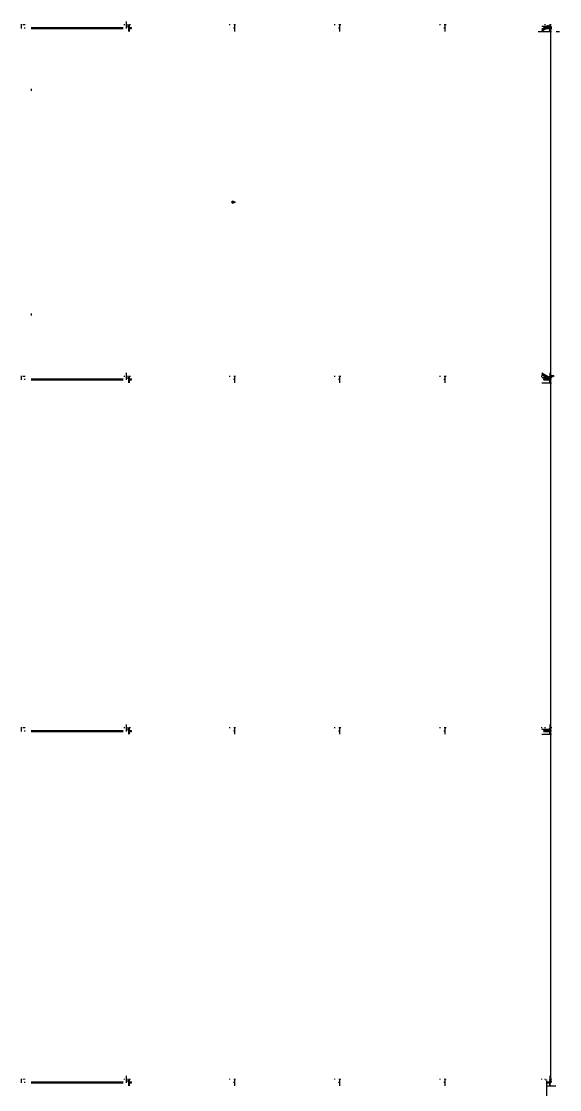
# Model space of a CAD drawing. Header units: inches. Extents: x -37 to 842, y -205 to 94.
# Drawn here: x 17.86 to 20.92, y -156.51 to -150.43 of the extents above; entities that cross this region are included whole.
import ezdxf

# ---------------------------------------------------------------- set-up
doc = ezdxf.new("R2010")
doc.units = ezdxf.units.IN
doc.header["$MEASUREMENT"] = 0
doc.linetypes.add('HIDDEN', pattern=[19.05, 12.7, -6.35])
doc.layers.add('Planta_coberta-HID', color=7, linetype='HIDDEN')

msp = doc.modelspace()

# ---------------------------------------------------------------- linework, layer by layer
at = {"layer": 'Planta_coberta-HID'}
for p, q in [((18.4607, -150.4703), (18.4607, -150.4303)), ((17.8624, -150.4703), (17.8624, -150.4471)), ((17.8659, -150.4521), (17.8659, -150.4471)), ((17.8772, -150.4521), (17.8772, -150.4471)), ((17.8822, -150.4521), (17.8822, -150.4471)), ((17.8822, -150.4703), (17.8822, -150.4653)), ((17.9173, -150.4653), (18.4406, -150.4653)), ((17.9173, -150.4703), (18.4406, -150.4703)), ((18.4488, -150.4521), (18.4488, -150.4471)), ((18.4643, -150.4653), (18.4643, -150.4471)), ((18.4736, -150.4871), (18.4736, -150.4521)), ((18.4756, -150.4521), (18.4756, -150.4471)), ((18.4756, -150.4653), (18.4891, -150.4653)), ((18.4772, -150.4871), (18.4772, -150.4471)), ((18.4806, -150.4521), (18.4806, -150.4471)), ((18.4806, -150.4703), (18.4891, -150.4703)), ((18.4891, -150.4703), (18.4891, -150.4653)), ((19.0472, -150.4521), (19.0472, -150.4471)), ((19.072, -150.4703), (19.072, -150.4653)), ((19.0739, -150.4521), (19.0739, -150.4471)), ((19.0755, -150.4871), (19.0755, -150.4471)), ((19.0789, -150.4521), (19.0789, -150.4471)), ((19.6455, -150.4521), (19.6455, -150.4471)), ((19.6703, -150.4703), (19.6703, -150.4653)), ((19.6722, -150.4521), (19.6722, -150.4471)), ((19.6738, -150.4871), (19.6738, -150.4471)), ((19.6772, -150.4521), (19.6772, -150.4471)), ((20.2438, -150.4521), (20.2438, -150.4471)), ((20.2686, -150.4703), (20.2686, -150.4653)), ((20.2706, -150.4521), (20.2706, -150.4471)), ((20.2722, -150.4871), (20.2722, -150.4471)), ((20.2756, -150.4521), (20.2756, -150.4471)), ((20.801, -150.4871), (20.8216, -150.4871)), ((20.8559, -150.4565), (20.822, -150.4755)), ((20.856, -150.4565), (20.822, -150.4755)), ((20.8562, -150.4565), (20.822, -150.4756)), ((20.8566, -150.4565), (20.822, -150.4759)), ((20.8572, -150.4565), (20.822, -150.4762)), ((20.8579, -150.4565), (20.822, -150.4765)), ((20.8587, -150.4565), (20.822, -150.477)), ((20.8597, -150.4565), (20.822, -150.4775)), ((20.8607, -150.4565), (20.822, -150.4781)), ((20.8615, -150.4567), (20.822, -150.4787)), ((20.822, -150.4571), (20.873, -150.4571)), ((20.8618, -150.4572), (20.822, -150.4794)), ((20.8621, -150.4577), (20.822, -150.4801)), ((20.8625, -150.4583), (20.822, -150.4808)), ((20.8628, -150.4588), (20.822, -150.4815)), ((20.8631, -150.4594), (20.822, -150.4822)), ((20.8633, -150.4599), (20.822, -150.4829)), ((20.8636, -150.4604), (20.822, -150.4836)), ((20.8639, -150.4609), (20.822, -150.4842)), ((20.8641, -150.4614), (20.822, -150.4848)), ((20.8643, -150.4618), (20.822, -150.4853)), ((20.8644, -150.4622), (20.822, -150.4858)), ((20.8646, -150.4625), (20.822, -150.4862)), ((20.8647, -150.4627), (20.822, -150.4865)), ((20.8647, -150.4629), (20.822, -150.4867)), ((20.8647, -150.463), (20.822, -150.4869)), ((20.8647, -150.4631), (20.822, -150.4869)), ((20.822, -150.4871), (20.865, -150.4871)), ((20.8339, -150.4703), (20.8339, -150.4653)), ((20.8339, -150.4653), (20.8689, -150.4653)), ((20.8339, -150.4703), (20.8739, -150.4703)), ((20.8422, -150.4521), (20.8422, -150.4471)), ((20.8598, -150.4544), (20.8599, -150.4545)), ((20.8599, -150.4544), (20.8598, -150.4544)), ((20.8599, -150.4629), (20.8598, -150.463)), ((20.8598, -150.463), (20.8599, -150.4631)), ((20.8598, -150.463), (20.877, -150.4726)), ((20.8599, -150.4545), (20.8599, -150.4547)), ((20.8599, -150.4547), (20.86, -150.455)), ((20.86, -150.4625), (20.8599, -150.4627)), ((20.8599, -150.4627), (20.8599, -150.4629)), ((20.8599, -150.4627), (20.877, -150.4722)), ((20.8599, -150.4629), (20.877, -150.4725)), ((20.8599, -150.4631), (20.86, -150.463)), ((20.8599, -150.4631), (20.8599, -150.4631)), ((20.8599, -150.4631), (20.877, -150.4726)), ((20.86, -150.455), (20.8601, -150.4553)), ((20.8601, -150.4622), (20.86, -150.4625)), ((20.86, -150.4625), (20.877, -150.4719)), ((20.86, -150.463), (20.8601, -150.4629)), ((20.8601, -150.4553), (20.8603, -150.4557)), ((20.8603, -150.4618), (20.8601, -150.4622)), ((20.8601, -150.4622), (20.877, -150.4715)), ((20.8601, -150.4629), (20.8603, -150.4626)), ((20.8603, -150.4557), (20.8605, -150.4561)), ((20.8605, -150.4614), (20.8603, -150.4618)), ((20.8603, -150.4618), (20.877, -150.4711)), ((20.8603, -150.4626), (20.8605, -150.4624)), ((20.8605, -150.4561), (20.8607, -150.4565)), ((20.8607, -150.4609), (20.8605, -150.4614)), ((20.8605, -150.4614), (20.877, -150.4706)), ((20.8605, -150.4624), (20.8607, -150.462)), ((20.8607, -150.4565), (20.861, -150.457)), ((20.861, -150.4604), (20.8607, -150.4609)), ((20.8607, -150.4609), (20.877, -150.47)), ((20.8607, -150.462), (20.861, -150.4616)), ((20.861, -150.457), (20.8612, -150.4575)), ((20.8612, -150.4599), (20.861, -150.4604)), ((20.861, -150.4604), (20.877, -150.4694)), ((20.861, -150.4616), (20.8613, -150.4612)), ((20.8612, -150.4575), (20.8615, -150.4581)), ((20.8615, -150.4594), (20.8612, -150.4599)), ((20.8612, -150.4599), (20.877, -150.4687)), ((20.8613, -150.4612), (20.8615, -150.4607)), ((20.8615, -150.4567), (20.8614, -150.4565)), ((20.8618, -150.4572), (20.8615, -150.4567)), ((20.8615, -150.4581), (20.8618, -150.4586)), ((20.8618, -150.4588), (20.8615, -150.4594)), ((20.8615, -150.4594), (20.877, -150.468)), ((20.8615, -150.4607), (20.8618, -150.4602)), ((20.8621, -150.4577), (20.8618, -150.4572)), ((20.8621, -150.4583), (20.8618, -150.4588)), ((20.8618, -150.4586), (20.8621, -150.4592)), ((20.8618, -150.4588), (20.877, -150.4673)), ((20.8618, -150.4602), (20.8621, -150.4597)), ((20.8625, -150.4583), (20.8621, -150.4577)), ((20.8624, -150.4577), (20.8621, -150.4583)), ((20.8621, -150.4583), (20.877, -150.4666)), ((20.8621, -150.4592), (20.8624, -150.4597)), ((20.8621, -150.4597), (20.8625, -150.4592)), ((20.8627, -150.4572), (20.8624, -150.4577)), ((20.8624, -150.4577), (20.877, -150.4658)), ((20.8624, -150.4597), (20.8627, -150.4602)), ((20.8628, -150.4588), (20.8625, -150.4583)), ((20.8625, -150.4592), (20.8628, -150.4586)), ((20.863, -150.4567), (20.8627, -150.4572)), ((20.8627, -150.4572), (20.877, -150.4651)), ((20.8627, -150.4602), (20.863, -150.4607)), ((20.8628, -150.4586), (20.8631, -150.4581)), ((20.8631, -150.4594), (20.8628, -150.4588)), ((20.8631, -150.4565), (20.863, -150.4567)), ((20.863, -150.4567), (20.877, -150.4645)), ((20.863, -150.4607), (20.8633, -150.4612)), ((20.8631, -150.4581), (20.8633, -150.4575)), ((20.8633, -150.4599), (20.8631, -150.4594)), ((20.8633, -150.4575), (20.8636, -150.457)), ((20.8636, -150.4604), (20.8633, -150.4599)), ((20.8633, -150.4612), (20.8636, -150.4616)), ((20.8636, -150.457), (20.8639, -150.4565)), ((20.8639, -150.4609), (20.8636, -150.4604)), ((20.8636, -150.4616), (20.8638, -150.462)), ((20.8638, -150.462), (20.8641, -150.4624)), ((20.8639, -150.4565), (20.8641, -150.4561)), ((20.8639, -150.4565), (20.877, -150.4638)), ((20.8641, -150.4614), (20.8639, -150.4609)), ((20.8641, -150.4561), (20.8643, -150.4557)), ((20.8643, -150.4618), (20.8641, -150.4614)), ((20.8641, -150.4624), (20.8643, -150.4626)), ((20.8643, -150.4557), (20.8644, -150.4553)), ((20.8644, -150.4622), (20.8643, -150.4618)), ((20.8643, -150.4626), (20.8644, -150.4629)), ((20.8644, -150.4553), (20.8646, -150.455)), ((20.8646, -150.4625), (20.8644, -150.4622)), ((20.8644, -150.4629), (20.8646, -150.463)), ((20.8646, -150.455), (20.8647, -150.4547)), ((20.8647, -150.4627), (20.8646, -150.4625)), ((20.8646, -150.463), (20.8647, -150.4631)), ((20.8647, -150.4544), (20.8647, -150.4544)), ((20.8647, -150.4545), (20.8647, -150.4544)), ((20.8647, -150.4547), (20.8647, -150.4545)), ((20.8647, -150.4629), (20.8647, -150.4627)), ((20.8647, -150.463), (20.8647, -150.4629)), ((20.8647, -150.4631), (20.8647, -150.463)), ((20.8647, -150.4631), (20.8647, -150.4631)), ((20.8649, -150.4565), (20.877, -150.4633)), ((20.865, -150.4871), (20.867, -150.4871)), ((20.8659, -150.4565), (20.877, -150.4627)), ((20.8667, -150.4565), (20.877, -150.4623)), ((20.867, -150.4871), (20.867, -150.4556)), ((20.867, -150.4871), (20.8689, -150.4871)), ((20.8674, -150.4565), (20.877, -150.4619)), ((20.8679, -150.4565), (20.877, -150.4616)), ((20.8683, -150.4565), (20.877, -150.4614)), ((20.8686, -150.4565), (20.877, -150.4612)), ((20.8686, -150.4565), (20.877, -150.4612)), ((20.8689, -150.4521), (20.8689, -150.4471)), ((20.8689, -150.4653), (20.8689, -150.4565)), ((20.8689, -150.4871), (20.877, -150.4871)), ((20.8705, -150.4871), (20.8705, -150.4471)), ((20.873, -152.4571), (20.873, -150.4571)), ((20.873, -150.4647), (20.877, -150.4647)), ((20.8739, -150.4521), (20.8739, -150.4471)), ((20.8739, -150.4703), (20.8739, -150.4565)), ((20.903, -150.4871), (20.9235, -150.4871)), ((17.9201, -150.8254), (17.9201, -150.8139)), ((17.9201, -150.8254), (17.9201, -150.8139)), ((19.057, -151.4587), (19.0673, -151.4644)), ((19.0571, -151.4587), (19.0673, -151.4644)), ((19.0673, -151.453), (19.0572, -151.4586)), ((19.0572, -151.4586), (19.0673, -151.4643)), ((19.0673, -151.453), (19.0574, -151.4585)), ((19.0574, -151.4585), (19.0673, -151.464)), ((19.0673, -151.4532), (19.0578, -151.4584)), ((19.0578, -151.4585), (19.0673, -151.4637)), ((19.0583, -151.4584), (19.0673, -151.4634)), ((19.0673, -151.4534), (19.0584, -151.4584)), ((19.059, -151.4583), (19.0673, -151.4629)), ((19.0673, -151.4537), (19.0591, -151.4583)), ((19.0598, -151.4582), (19.0673, -151.4624)), ((19.0673, -151.4541), (19.0599, -151.4582)), ((19.0673, -151.4546), (19.0608, -151.4581)), ((19.0608, -151.4582), (19.0673, -151.4618)), ((19.0618, -151.4581), (19.0673, -151.4612)), ((19.0673, -151.4551), (19.0619, -151.4581)), ((19.0629, -151.4581), (19.0673, -151.4605)), ((19.0673, -151.4557), (19.063, -151.458)), ((19.0641, -151.458), (19.0673, -151.4598)), ((19.0673, -151.4563), (19.0642, -151.458)), ((19.0653, -151.458), (19.0673, -151.4591)), ((19.0673, -151.457), (19.0654, -151.458)), ((19.0666, -151.458), (19.0673, -151.4584)), ((19.0673, -151.453), (19.0774, -151.4586)), ((19.0673, -151.453), (19.0771, -151.4585)), ((19.0673, -151.4532), (19.0767, -151.4584)), ((19.0673, -151.4534), (19.0762, -151.4584)), ((19.0673, -151.4537), (19.0755, -151.4583)), ((19.0673, -151.4541), (19.0747, -151.4582)), ((19.0673, -151.4546), (19.0737, -151.4581)), ((19.0673, -151.4551), (19.0727, -151.4581)), ((19.0673, -151.4557), (19.0716, -151.458)), ((19.0673, -151.4563), (19.0704, -151.458)), ((19.0673, -151.457), (19.0691, -151.458)), ((19.0679, -151.458), (19.0673, -151.4584)), ((19.0692, -151.458), (19.0673, -151.4591)), ((19.0705, -151.458), (19.0673, -151.4598)), ((19.0717, -151.4581), (19.0673, -151.4605)), ((19.0728, -151.4581), (19.0673, -151.4612)), ((19.0738, -151.4582), (19.0673, -151.4618)), ((19.0747, -151.4582), (19.0673, -151.4624)), ((19.0756, -151.4583), (19.0673, -151.4629)), ((19.0762, -151.4584), (19.0673, -151.4634)), ((19.0768, -151.4585), (19.0673, -151.4637)), ((19.0772, -151.4585), (19.0673, -151.464)), ((19.0774, -151.4586), (19.0673, -151.4643)), ((19.0776, -151.4587), (19.0673, -151.4644)), ((19.0775, -151.4587), (19.0673, -151.4644)), ((17.9201, -152.1035), (17.9201, -152.0921)), ((17.9201, -152.1035), (17.9201, -152.0921)), ((17.8624, -152.4703), (17.8624, -152.4471)), ((17.8659, -152.4521), (17.8659, -152.4471)), ((17.8772, -152.4521), (17.8772, -152.4471)), ((17.8822, -152.4521), (17.8822, -152.4471)), ((18.4488, -152.4521), (18.4488, -152.4471)), ((18.4607, -152.4703), (18.4607, -152.4303)), ((18.4643, -152.4653), (18.4643, -152.4471)), ((18.4756, -152.4521), (18.4756, -152.4471)), ((18.4772, -152.4871), (18.4772, -152.4471)), ((18.4806, -152.4521), (18.4806, -152.4471)), ((19.0472, -152.4521), (19.0472, -152.4471)), ((19.0739, -152.4521), (19.0739, -152.4471)), ((19.0755, -152.4871), (19.0755, -152.4471)), ((19.0789, -152.4521), (19.0789, -152.4471)), ((19.6455, -152.4521), (19.6455, -152.4471)), ((19.6722, -152.4521), (19.6722, -152.4471)), ((19.6738, -152.4871), (19.6738, -152.4471)), ((19.6772, -152.4521), (19.6772, -152.4471)), ((20.2438, -152.4521), (20.2438, -152.4471)), ((20.2706, -152.4521), (20.2706, -152.4471)), ((20.2722, -152.4871), (20.2722, -152.4471)), ((20.2756, -152.4521), (20.2756, -152.4471)), ((20.822, -152.4306), (20.8647, -152.4544)), ((20.822, -152.4306), (20.8647, -152.4544)), ((20.822, -152.4307), (20.8646, -152.4545)), ((20.822, -152.431), (20.8644, -152.4546)), ((20.822, -152.4313), (20.8643, -152.4548)), ((20.822, -152.4316), (20.8641, -152.4551)), ((20.822, -152.4321), (20.8638, -152.4554)), ((20.822, -152.4326), (20.8636, -152.4558)), ((20.822, -152.4332), (20.8633, -152.4562)), ((20.822, -152.4338), (20.863, -152.4567)), ((20.822, -152.4345), (20.8627, -152.4572)), ((20.822, -152.4352), (20.8624, -152.4577)), ((20.822, -152.4359), (20.8621, -152.4583)), ((20.822, -152.4366), (20.8618, -152.4588)), ((20.822, -152.4373), (20.8615, -152.4594)), ((20.822, -152.438), (20.8612, -152.4599)), ((20.822, -152.4387), (20.861, -152.4604)), ((20.822, -152.4393), (20.8607, -152.4609)), ((20.822, -152.4399), (20.8605, -152.4614)), ((20.822, -152.4404), (20.8603, -152.4618)), ((20.822, -152.4409), (20.8601, -152.4622)), ((20.822, -152.4413), (20.86, -152.4625)), ((20.822, -152.4416), (20.8599, -152.4627)), ((20.822, -152.4418), (20.8599, -152.4629)), ((20.822, -152.442), (20.8599, -152.4631)), ((20.822, -152.442), (20.8598, -152.463)), ((20.822, -152.4521), (20.822, -152.4471)), ((20.8422, -152.4521), (20.8422, -152.4471)), ((20.877, -152.4448), (20.8599, -152.4544)), ((20.877, -152.4449), (20.8599, -152.4544)), ((20.877, -152.445), (20.86, -152.4545)), ((20.877, -152.4452), (20.8601, -152.4546)), ((20.877, -152.4455), (20.8603, -152.4548)), ((20.877, -152.4459), (20.8605, -152.4551)), ((20.877, -152.4464), (20.8607, -152.4554)), ((20.877, -152.4469), (20.861, -152.4558)), ((20.8776, -152.4471), (20.8613, -152.4562)), ((20.8787, -152.4471), (20.8615, -152.4567)), ((20.8799, -152.4471), (20.8618, -152.4572)), ((20.8812, -152.4471), (20.8621, -152.4577)), ((20.8825, -152.4471), (20.8625, -152.4583)), ((20.8838, -152.4471), (20.8628, -152.4588)), ((20.885, -152.4471), (20.8631, -152.4594)), ((20.8689, -152.4653), (20.8689, -152.4303)), ((20.8689, -152.4303), (20.8739, -152.4303)), ((20.8705, -152.4871), (20.8705, -152.4471)), ((20.8739, -152.4703), (20.8739, -152.4303)), ((20.877, -152.4521), (20.877, -152.4471)), ((20.8863, -152.4471), (20.8773, -152.4521)), ((20.8875, -152.4471), (20.8785, -152.4521)), ((20.8886, -152.4471), (20.8796, -152.4521)), ((20.8897, -152.4471), (20.8807, -152.4521)), ((20.8906, -152.4471), (20.8816, -152.4521)), ((20.8914, -152.4471), (20.8824, -152.4521)), ((20.8921, -152.4471), (20.8831, -152.4521)), ((20.8927, -152.4471), (20.8837, -152.4521)), ((20.8931, -152.4471), (20.8841, -152.4521)), ((20.8933, -152.4471), (20.8843, -152.4521)), ((20.8934, -152.4471), (20.8844, -152.4521)), ((17.8822, -152.4703), (17.8822, -152.4653)), ((17.9173, -152.4653), (18.4406, -152.4653)), ((17.9173, -152.4703), (18.4406, -152.4703)), ((18.4736, -152.4871), (18.4736, -152.4521)), ((18.4756, -152.4653), (18.4891, -152.4653)), ((18.4806, -152.4703), (18.4891, -152.4703)), ((18.4891, -152.4703), (18.4891, -152.4653)), ((19.072, -152.4703), (19.072, -152.4653)), ((19.6703, -152.4703), (19.6703, -152.4653)), ((20.2686, -152.4703), (20.2686, -152.4653)), ((20.822, -152.4571), (20.873, -152.4571)), ((20.822, -152.4571), (20.873, -152.4571)), ((20.822, -152.4871), (20.865, -152.4871)), ((20.8339, -152.4703), (20.8339, -152.4653)), ((20.8339, -152.4653), (20.8689, -152.4653)), ((20.8339, -152.4703), (20.8739, -152.4703)), ((20.8599, -152.4544), (20.8598, -152.4544)), ((20.8598, -152.4544), (20.8599, -152.4545)), ((20.8599, -152.4544), (20.8598, -152.4544)), ((20.8599, -152.4629), (20.8598, -152.463)), ((20.8598, -152.463), (20.8599, -152.4631)), ((20.8598, -152.463), (20.8599, -152.4631)), ((20.86, -152.4545), (20.8599, -152.4544)), ((20.8599, -152.4544), (20.8599, -152.4544)), ((20.8599, -152.4545), (20.8599, -152.4547)), ((20.86, -152.4545), (20.8599, -152.4545)), ((20.8601, -152.4546), (20.8599, -152.4547)), ((20.8599, -152.4547), (20.86, -152.455)), ((20.86, -152.4625), (20.8599, -152.4627)), ((20.8599, -152.4627), (20.8599, -152.4629)), ((20.8599, -152.4627), (20.8601, -152.4629)), ((20.8599, -152.4629), (20.86, -152.463)), ((20.8599, -152.4631), (20.86, -152.463)), ((20.8599, -152.4631), (20.8599, -152.4631)), ((20.8601, -152.4546), (20.86, -152.4545)), ((20.8603, -152.4548), (20.86, -152.455)), ((20.86, -152.455), (20.8601, -152.4553)), ((20.8601, -152.4622), (20.86, -152.4625)), ((20.86, -152.4625), (20.8603, -152.4626)), ((20.86, -152.463), (20.8601, -152.4629)), ((20.8603, -152.4548), (20.8601, -152.4546)), ((20.8605, -152.4551), (20.8601, -152.4553)), ((20.8601, -152.4553), (20.8603, -152.4557)), ((20.8603, -152.4618), (20.8601, -152.4622)), ((20.8601, -152.4622), (20.8605, -152.4624)), ((20.8601, -152.4629), (20.8603, -152.4626)), ((20.8605, -152.4551), (20.8603, -152.4548)), ((20.8607, -152.4554), (20.8603, -152.4557)), ((20.8603, -152.4557), (20.8605, -152.4561)), ((20.8605, -152.4614), (20.8603, -152.4618)), ((20.8603, -152.4618), (20.8607, -152.462)), ((20.8603, -152.4626), (20.8605, -152.4624)), ((20.8607, -152.4554), (20.8605, -152.4551)), ((20.861, -152.4558), (20.8605, -152.4561)), ((20.8605, -152.4561), (20.8607, -152.4565)), ((20.8607, -152.4609), (20.8605, -152.4614)), ((20.8605, -152.4614), (20.861, -152.4616)), ((20.8605, -152.4624), (20.8607, -152.462)), ((20.861, -152.4558), (20.8607, -152.4554)), ((20.8613, -152.4562), (20.8607, -152.4565)), ((20.8607, -152.4565), (20.861, -152.457)), ((20.861, -152.4604), (20.8607, -152.4609)), ((20.8607, -152.4609), (20.8613, -152.4612)), ((20.8607, -152.462), (20.861, -152.4616)), ((20.8613, -152.4562), (20.861, -152.4558)), ((20.8615, -152.4567), (20.861, -152.457)), ((20.861, -152.457), (20.8612, -152.4575)), ((20.8612, -152.4599), (20.861, -152.4604)), ((20.861, -152.4604), (20.8615, -152.4607)), ((20.861, -152.4616), (20.8613, -152.4612)), ((20.8618, -152.4572), (20.8612, -152.4575)), ((20.8612, -152.4575), (20.8615, -152.4581)), ((20.8615, -152.4594), (20.8612, -152.4599)), ((20.8612, -152.4599), (20.8618, -152.4602)), ((20.8615, -152.4567), (20.8613, -152.4562)), ((20.8613, -152.4612), (20.8615, -152.4607)), ((20.8618, -152.4572), (20.8615, -152.4567)), ((20.8621, -152.4577), (20.8615, -152.4581)), ((20.8615, -152.4581), (20.8618, -152.4586)), ((20.8618, -152.4588), (20.8615, -152.4594)), ((20.8615, -152.4594), (20.8621, -152.4597)), ((20.8615, -152.4607), (20.8618, -152.4602)), ((20.8621, -152.4577), (20.8618, -152.4572)), ((20.8625, -152.4583), (20.8618, -152.4586)), ((20.8621, -152.4583), (20.8618, -152.4588)), ((20.8618, -152.4586), (20.8621, -152.4592)), ((20.8618, -152.4588), (20.8625, -152.4592)), ((20.8618, -152.4602), (20.8621, -152.4597)), ((20.8625, -152.4583), (20.8621, -152.4577)), ((20.8624, -152.4577), (20.8621, -152.4583)), ((20.8621, -152.4583), (20.8628, -152.4586)), ((20.8628, -152.4588), (20.8621, -152.4592)), ((20.8621, -152.4592), (20.8624, -152.4597)), ((20.8621, -152.4597), (20.8625, -152.4592)), ((20.8627, -152.4572), (20.8624, -152.4577)), ((20.8624, -152.4577), (20.8631, -152.4581)), ((20.8631, -152.4594), (20.8624, -152.4597)), ((20.8624, -152.4597), (20.8627, -152.4602)), ((20.8628, -152.4588), (20.8625, -152.4583)), ((20.8625, -152.4592), (20.8628, -152.4586)), ((20.863, -152.4567), (20.8627, -152.4572)), ((20.8627, -152.4572), (20.8633, -152.4575)), ((20.8633, -152.4599), (20.8627, -152.4602)), ((20.8627, -152.4602), (20.863, -152.4607)), ((20.8628, -152.4586), (20.8631, -152.4581)), ((20.8631, -152.4594), (20.8628, -152.4588)), ((20.8633, -152.4562), (20.863, -152.4567)), ((20.863, -152.4567), (20.8636, -152.457)), ((20.8636, -152.4604), (20.863, -152.4607)), ((20.863, -152.4607), (20.8633, -152.4612)), ((20.8631, -152.4581), (20.8633, -152.4575)), ((20.8633, -152.4599), (20.8631, -152.4594)), ((20.877, -152.4523), (20.8633, -152.4599)), ((20.8636, -152.4558), (20.8633, -152.4562)), ((20.8633, -152.4562), (20.8639, -152.4565)), ((20.8633, -152.4575), (20.8636, -152.457)), ((20.8636, -152.4604), (20.8633, -152.4599)), ((20.8639, -152.4609), (20.8633, -152.4612)), ((20.8633, -152.4612), (20.8636, -152.4616)), ((20.877, -152.453), (20.8636, -152.4604)), ((20.8638, -152.4554), (20.8636, -152.4558)), ((20.8636, -152.4558), (20.8641, -152.4561)), ((20.8636, -152.457), (20.8639, -152.4565)), ((20.8639, -152.4609), (20.8636, -152.4604)), ((20.8641, -152.4614), (20.8636, -152.4616)), ((20.8636, -152.4616), (20.8638, -152.462)), ((20.8641, -152.4551), (20.8638, -152.4554)), ((20.8638, -152.4554), (20.8643, -152.4557)), ((20.8643, -152.4618), (20.8638, -152.462)), ((20.8638, -152.462), (20.8641, -152.4624)), ((20.877, -152.4536), (20.8639, -152.4609)), ((20.8639, -152.4565), (20.8641, -152.4561)), ((20.8641, -152.4614), (20.8639, -152.4609)), ((20.877, -152.4542), (20.8641, -152.4614)), ((20.8643, -152.4548), (20.8641, -152.4551)), ((20.8641, -152.4551), (20.8644, -152.4553)), ((20.8641, -152.4561), (20.8643, -152.4557)), ((20.8643, -152.4618), (20.8641, -152.4614)), ((20.8644, -152.4622), (20.8641, -152.4624)), ((20.8641, -152.4624), (20.8643, -152.4626)), ((20.8644, -152.4546), (20.8643, -152.4548)), ((20.877, -152.4547), (20.8643, -152.4618)), ((20.8643, -152.4548), (20.8646, -152.455)), ((20.8643, -152.4557), (20.8644, -152.4553)), ((20.8644, -152.4622), (20.8643, -152.4618)), ((20.8646, -152.4625), (20.8643, -152.4626)), ((20.8643, -152.4626), (20.8644, -152.4629)), ((20.8646, -152.4545), (20.8644, -152.4546)), ((20.8644, -152.4546), (20.8647, -152.4547)), ((20.8644, -152.4553), (20.8646, -152.455)), ((20.877, -152.4552), (20.8644, -152.4622)), ((20.8646, -152.4625), (20.8644, -152.4622)), ((20.8647, -152.4627), (20.8644, -152.4629)), ((20.8644, -152.4629), (20.8646, -152.463)), ((20.8647, -152.4544), (20.8646, -152.4545)), ((20.8646, -152.4545), (20.8647, -152.4545)), ((20.8646, -152.455), (20.8647, -152.4547)), ((20.877, -152.4556), (20.8646, -152.4625)), ((20.8647, -152.4627), (20.8646, -152.4625)), ((20.8647, -152.4629), (20.8646, -152.463)), ((20.8646, -152.463), (20.8647, -152.4631)), ((20.8647, -152.4545), (20.8647, -152.4544)), ((20.8647, -152.4544), (20.8647, -152.4544)), ((20.8647, -152.4544), (20.8647, -152.4544)), ((20.8647, -152.4544), (20.8647, -152.4544)), ((20.8647, -152.4547), (20.8647, -152.4545)), ((20.877, -152.4559), (20.8647, -152.4627)), ((20.877, -152.4561), (20.8647, -152.4629)), ((20.877, -152.4562), (20.8647, -152.463)), ((20.877, -152.4563), (20.8647, -152.4631)), ((20.8647, -152.4629), (20.8647, -152.4627)), ((20.8647, -152.463), (20.8647, -152.4629)), ((20.8647, -152.4631), (20.8647, -152.463)), ((20.8647, -152.463), (20.8647, -152.4631)), ((20.8647, -152.4631), (20.8647, -152.4631)), ((20.865, -152.4871), (20.867, -152.4871)), ((20.867, -152.4871), (20.867, -152.4521)), ((20.867, -152.4871), (20.8689, -152.4871)), ((20.8689, -152.4871), (20.877, -152.4871)), ((20.873, -154.4571), (20.873, -152.4571)), ((20.873, -152.4647), (20.877, -152.4647)), ((20.873, -152.4647), (20.877, -152.4647)), ((17.8624, -154.4703), (17.8624, -154.4471)), ((17.8659, -154.4521), (17.8659, -154.4471)), ((17.8772, -154.4521), (17.8772, -154.4471)), ((17.8822, -154.4521), (17.8822, -154.4471)), ((18.4488, -154.4521), (18.4488, -154.4471)), ((18.4607, -154.4703), (18.4607, -154.4303)), ((18.4643, -154.4653), (18.4643, -154.4471)), ((18.4736, -154.4871), (18.4736, -154.4521)), ((18.4756, -154.4521), (18.4756, -154.4471)), ((18.4772, -154.4871), (18.4772, -154.4471)), ((18.4806, -154.4521), (18.4806, -154.4471)), ((19.0472, -154.4521), (19.0472, -154.4471)), ((19.0739, -154.4521), (19.0739, -154.4471)), ((19.0755, -154.4871), (19.0755, -154.4471)), ((19.0789, -154.4521), (19.0789, -154.4471)), ((19.6455, -154.4521), (19.6455, -154.4471)), ((19.6722, -154.4521), (19.6722, -154.4471)), ((19.6738, -154.4871), (19.6738, -154.4471)), ((19.6772, -154.4521), (19.6772, -154.4471)), ((20.2438, -154.4521), (20.2438, -154.4471)), ((20.2706, -154.4521), (20.2706, -154.4471)), ((20.2722, -154.4871), (20.2722, -154.4471)), ((20.2756, -154.4521), (20.2756, -154.4471)), ((20.822, -154.4521), (20.822, -154.4471)), ((20.8422, -154.4521), (20.8422, -154.4471)), ((20.867, -154.4871), (20.867, -154.4521)), ((20.8689, -154.4653), (20.8689, -154.4303)), ((20.8689, -154.4303), (20.8739, -154.4303)), ((20.8705, -154.4871), (20.8705, -154.4471)), ((20.8739, -154.4703), (20.8739, -154.4303)), ((20.877, -154.4521), (20.877, -154.4471)), ((17.8822, -154.4703), (17.8822, -154.4653)), ((17.9173, -154.4653), (18.4406, -154.4653)), ((17.9173, -154.4703), (18.4406, -154.4703)), ((18.4756, -154.4653), (18.4891, -154.4653)), ((18.4806, -154.4703), (18.4891, -154.4703)), ((18.4891, -154.4703), (18.4891, -154.4653)), ((19.072, -154.4703), (19.072, -154.4653)), ((19.6703, -154.4703), (19.6703, -154.4653)), ((20.2686, -154.4703), (20.2686, -154.4653)), ((20.822, -154.4571), (20.873, -154.4571)), ((20.822, -154.4571), (20.873, -154.4571)), ((20.822, -154.4871), (20.865, -154.4871)), ((20.8339, -154.4703), (20.8339, -154.4653)), ((20.8339, -154.4653), (20.8689, -154.4653)), ((20.8339, -154.4703), (20.8739, -154.4703)), ((20.865, -154.4871), (20.867, -154.4871)), ((20.867, -154.4871), (20.8689, -154.4871)), ((20.8689, -154.4871), (20.877, -154.4871)), ((20.873, -156.4571), (20.873, -154.4571)), ((20.873, -154.4647), (20.877, -154.4647)), ((20.873, -154.4647), (20.877, -154.4647)), ((17.8624, -156.4703), (17.8624, -156.4471)), ((17.8659, -156.4521), (17.8659, -156.4471)), ((17.8772, -156.4521), (17.8772, -156.4471)), ((17.8822, -156.4521), (17.8822, -156.4471)), ((18.4488, -156.4521), (18.4488, -156.4471)), ((18.4607, -156.4703), (18.4607, -156.4303)), ((18.4643, -156.4653), (18.4643, -156.4471)), ((18.4736, -156.4871), (18.4736, -156.4521)), ((18.4756, -156.4521), (18.4756, -156.4471)), ((18.4772, -156.4871), (18.4772, -156.4471)), ((18.4806, -156.4521), (18.4806, -156.4471)), ((19.0472, -156.4521), (19.0472, -156.4471)), ((19.0739, -156.4521), (19.0739, -156.4471)), ((19.0755, -156.4871), (19.0755, -156.4471)), ((19.0789, -156.4521), (19.0789, -156.4471)), ((19.6455, -156.4521), (19.6455, -156.4471)), ((19.6722, -156.4521), (19.6722, -156.4471)), ((19.6738, -156.4871), (19.6738, -156.4471)), ((19.6772, -156.4521), (19.6772, -156.4471)), ((20.2438, -156.4521), (20.2438, -156.4471)), ((20.2706, -156.4521), (20.2706, -156.4471)), ((20.2722, -156.4871), (20.2722, -156.4471)), ((20.2756, -156.4521), (20.2756, -156.4471)), ((20.822, -156.4521), (20.822, -156.4471)), ((20.8422, -156.4521), (20.8422, -156.4471)), ((20.8476, -156.4527), (20.8516, -156.4527)), ((20.8476, -156.4577), (20.8476, -156.4527)), ((20.8516, -156.4577), (20.8516, -156.4527)), ((20.8516, -158.4603), (20.8516, -156.4603)), ((20.867, -156.4571), (20.867, -156.4521)), ((20.867, -156.4871), (20.867, -156.4603)), ((20.8689, -156.4571), (20.8689, -156.4303)), ((20.8689, -156.4303), (20.8739, -156.4303)), ((20.8689, -156.4653), (20.8689, -156.4603)), ((20.8705, -156.4871), (20.8705, -156.4471)), ((20.873, -156.4647), (20.873, -156.4587)), ((20.8739, -156.4587), (20.8739, -156.4303)), ((20.8739, -156.4703), (20.8739, -156.4603)), ((20.877, -156.4521), (20.877, -156.4471)), ((20.877, -156.4647), (20.877, -156.4597)), ((17.8822, -156.4703), (17.8822, -156.4653)), ((17.9173, -156.4653), (18.4406, -156.4653)), ((17.9173, -156.4703), (18.4406, -156.4703)), ((18.4756, -156.4653), (18.4891, -156.4653)), ((18.4806, -156.4703), (18.4891, -156.4703)), ((18.4891, -156.4703), (18.4891, -156.4653)), ((19.072, -156.4703), (19.072, -156.4653)), ((19.6703, -156.4703), (19.6703, -156.4653)), ((20.2686, -156.4703), (20.2686, -156.4653)), ((20.8476, -156.4653), (20.8689, -156.4653)), ((20.8476, -156.4703), (20.8739, -156.4703)), ((20.8476, -156.4871), (20.865, -156.4871)), ((20.865, -156.4871), (20.867, -156.4871)), ((20.867, -156.4871), (20.8689, -156.4871)), ((20.8689, -156.4871), (20.9026, -156.4871)), ((20.873, -156.4647), (20.877, -156.4647))]:
    msp.add_line(p, q, dxfattribs=at)

doc.saveas('drawing.dxf')
